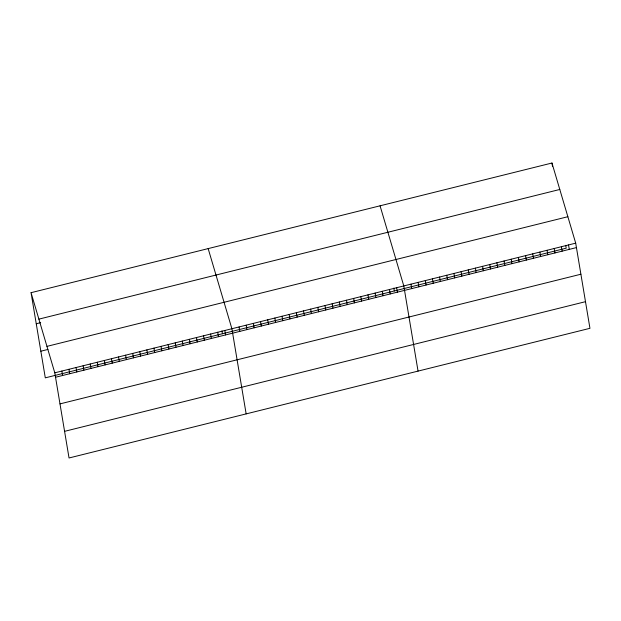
<?xml version="1.0" encoding="UTF-8"?>
<svg xmlns="http://www.w3.org/2000/svg" width="621" height="621" viewBox="0 0 621 621"><rect width="100%" height="100%" fill="white"/><g stroke="black" fill="none" stroke-linecap="round" stroke-linejoin="round"><path stroke-width="0.93" d="M31.05 292.685L551.96 163.02L575.698 243.153L589.95 328.315L69.04 457.98L54.788 372.817L31.05 292.685L45.302 377.847L566.212 248.183L565.739 245.326M38.882 319.132L559.8 189.467M36.251 323.758L40.675 322.656M46.955 346.371L567.866 216.713M40.846 351.207L47.926 349.444M54.788 372.817L575.698 243.153M55.525 377.25L576.443 247.593M59.989 403.891L580.899 274.226M64.576 431.339L585.494 301.674M380.06 205.815L403.797 285.947L418.049 371.102M208.159 248.602L231.897 328.734L246.149 413.889M568.533 244.938L569.278 249.37M551.96 163.02L552.558 166.568M561.376 246.723L562.114 251.156M554.211 248.501L554.957 252.941M547.047 250.286L547.792 254.719M539.89 252.072L540.627 256.504M532.725 253.857L533.462 258.289M525.56 255.635L526.305 260.067M518.395 257.42L519.14 261.852M511.238 259.205L511.976 263.638M504.073 260.983L504.819 265.415M496.909 262.768L497.654 267.201M489.752 264.554L490.489 268.986M482.587 266.331L483.324 270.764M475.422 268.117L476.167 272.549M468.257 269.902L469.002 274.335M461.1 271.68L461.838 276.112M453.935 273.465L454.681 277.897M446.771 275.25L447.516 279.683M439.614 277.028L440.351 281.46M432.449 278.813L433.186 283.246M425.284 280.599L426.029 285.031M418.119 282.376L418.865 286.809M410.962 284.162L411.7 288.594M396.633 287.725L397.378 292.165M393.838 288.113L394.312 290.97M389.476 289.51L390.213 293.943M382.311 291.296L383.048 295.728M375.146 293.073L375.891 297.513M367.981 294.859L368.727 299.291M360.824 296.644L361.562 301.076M353.66 298.422L354.405 302.862M346.495 300.207L347.24 304.639M339.338 301.992L340.075 306.425M332.173 303.77L332.91 308.21M325.008 305.555L325.753 309.988M317.843 307.341L318.589 311.773M310.686 309.118L311.424 313.558M303.522 310.904L304.267 315.336M296.357 312.689L297.102 317.121M289.2 314.467L289.937 318.907M282.035 316.252L282.772 320.684M274.87 318.037L275.615 322.47M267.705 319.815L268.451 324.255M260.548 321.6L261.286 326.033M253.384 323.386L254.129 327.818M246.219 325.163L246.964 329.604M239.062 326.949L239.799 331.381M224.81 330.496L225.555 334.929M221.938 330.908L222.411 333.756M217.73 332.258L218.468 336.691M210.643 334.02L211.388 338.461M203.556 335.782L204.301 340.223M196.477 337.552L197.214 341.985M189.389 339.314L190.135 343.747M182.302 341.076L183.048 345.509M175.223 342.839L175.96 347.271M168.136 344.601L168.881 349.041M161.049 346.363L161.794 350.803M153.969 348.133L154.707 352.565M146.882 349.895L147.627 354.327M139.795 351.657L140.54 356.089M132.715 353.419L133.453 357.851M125.628 355.181L126.374 359.621M118.549 356.951L119.286 361.383M111.462 358.713L112.199 363.145M104.375 360.475L105.12 364.907M97.295 362.237L98.033 366.669M90.208 363.999L90.953 368.432M83.121 365.761L83.866 370.201M76.041 367.531L76.779 371.963M68.954 369.293L69.699 373.726M61.867 371.055L62.612 375.488"/></g></svg>
